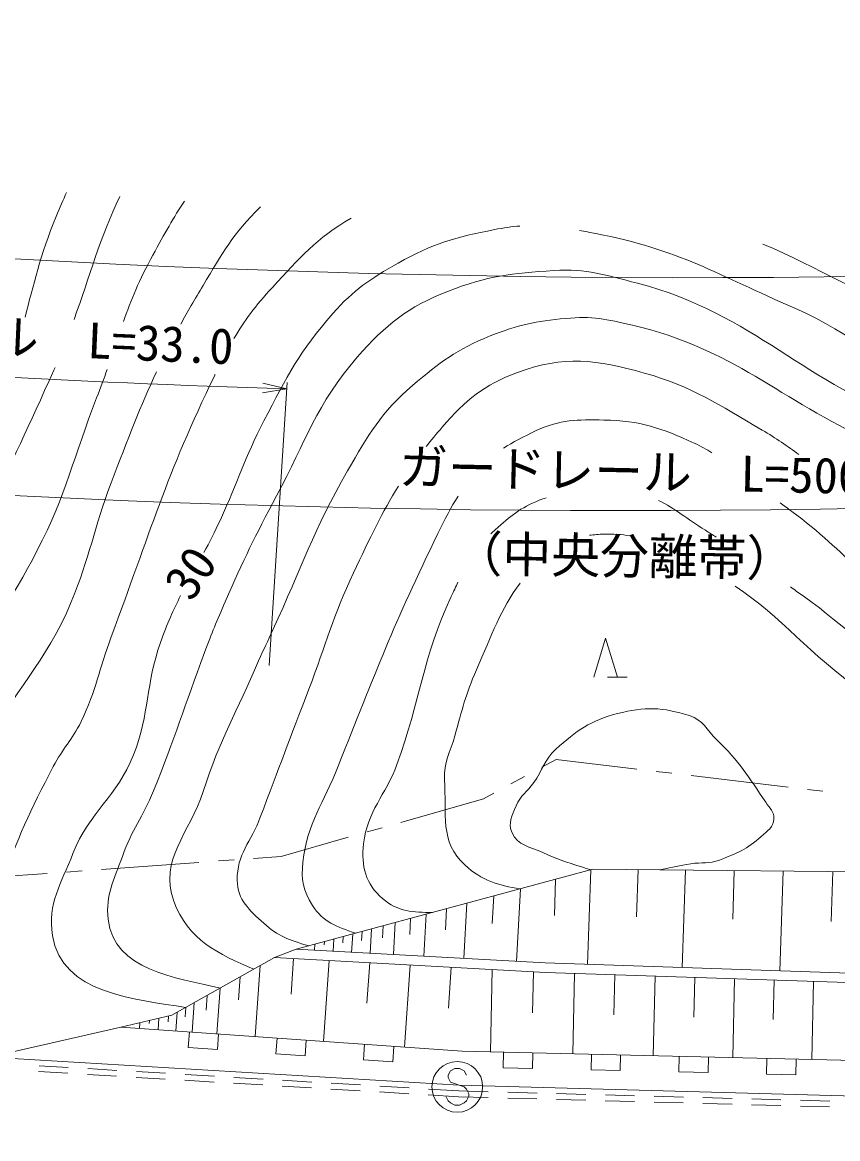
# Model space of a CAD drawing. Units: millimetres, scale not verified. Extents: x 40000 to 680000, y 20000 to 380000.
# Drawn here: x 281585 to 323358, y 270200 to 327434 of the extents above; entities that cross this region are included whole.
import ezdxf
from ezdxf.enums import TextEntityAlignment as Align

# ---------------------------------------------------------------- set-up
doc = ezdxf.new("R2010")
doc.units = ezdxf.units.MM
doc.header["$LTSCALE"] = 1000
doc.linetypes.add('CHAIN', pattern=[18.5, 12, -1.5, 3.5, -1.5])
for name, color, linetype, lineweight in [('M-BGD', 7, 'Continuous', 13), ('M-BMK', 2, 'CHAIN', 13), ('M-BMK-ROW', 30, 'Continuous', 13), ('M-STR-HTXT', 7, 'Continuous', 13), ('M-STR-STRC', 7, 'Continuous', 13)]:
    doc.layers.add(name, color=color, linetype=linetype, lineweight=lineweight)
doc.styles.add('ＭＳ ゴシック', font='')
doc.styles.get('ＭＳ ゴシック').set_extended_font_data('MS Gothic')

msp = doc.modelspace()

# ---------------------------------------------------------------- linework, layer by layer
at = {"layer": 'M-BGD'}
for p, q in [((310871, 293866), (311471, 295866)), ((311471, 295866), (312071, 293866)), ((311571, 293866), (312571, 293866)), ((310711, 283990), (310549, 279135)), ((313136, 283993), (313055, 281565)), ((315565, 283968), (315398, 278974)), ((318063, 283943), (317980, 281446)), ((320562, 283918), (320391, 278807)), ((323119, 283892), (323033, 281336)), ((308909, 283503), (308847, 281638)), ((307108, 283016), (306903, 279289)), ((304364, 282274), (304208, 279437)), ((305736, 282645), (305658, 281226)), ((302276, 281710), (302157, 279550)), ((303320, 281992), (303261, 280912)), ((300080, 281116), (300046, 280490)), ((300686, 281280), (300595, 279635)), ((301481, 281495), (301435, 280673)), ((298027, 280561), (298010, 280248)), ((298510, 280692), (298458, 279753)), ((298992, 280822), (298967, 280353)), ((299475, 280953), (299406, 279701)), ((294499, 279484), (295614, 279909)), ((296579, 280170), (296562, 279857)), ((297062, 280300), (297053, 280144)), ((297544, 280431), (297510, 279805)), ((295486, 279430), (295357, 277610)), ((297308, 279330), (297016, 275187)), ((293770, 279074), (293514, 275433)), ((299381, 279216), (299235, 277144)), ((301454, 279102), (301158, 274895)), ((303560, 278986), (303412, 276883)), ((305665, 278870), (305565, 274651)), ((307772, 278755), (307722, 276645)), ((292744, 278496), (292662, 277323)), ((309881, 278671), (309783, 274551)), ((311941, 278603), (311891, 276542)), ((314000, 278534), (313903, 274452)), ((316040, 278466), (315992, 276425)), ((318081, 278398), (317984, 274355)), ((320101, 278330), (320053, 276309)), ((322122, 278263), (322027, 274259)), ((291719, 277919), (291554, 275572)), ((290396, 277175), (290289, 275661)), ((291058, 277547), (291004, 276790)), ((289070, 276488), (289049, 276193)), ((289525, 276684), (289457, 275719)), ((289960, 276930), (289926, 276447)), ((279920, 274378), (286636, 275918)), ((287610, 276146), (287589, 275851)), ((288096, 276260), (288086, 276112)), ((288583, 276374), (288542, 275784)), ((290144, 275671), (290088, 274873)), ((291584, 274767), (291640, 275565)), ((294633, 275355), (294577, 274557)), ((290088, 274873), (291584, 274767)), ((296073, 274451), (296129, 275249)), ((299122, 275038), (299066, 274240)), ((300562, 274135), (300618, 274933)), ((294577, 274557), (296073, 274451)), ((299066, 274240), (300562, 274135)), ((306241, 274635), (306222, 273835)), ((307721, 273800), (307741, 274599)), ((310740, 274528), (310721, 273728)), ((312220, 273692), (312239, 274492)), ((315238, 274421), (315219, 273621)), ((316719, 273585), (316738, 274385)), ((319737, 274313), (319718, 273513)), ((321218, 273478), (321237, 274277)), ((283918, 273552), (282421, 273642)), ((283937, 273851), (282439, 273941)), ((286432, 273702), (284935, 273792)), ((288928, 273552), (287430, 273642)), ((306222, 273835), (307721, 273800)), ((310721, 273728), (312220, 273692)), ((315219, 273621), (316719, 273585)), ((286414, 273402), (284917, 273492)), ((288909, 273252), (287412, 273342)), ((291405, 273103), (289908, 273192)), ((291423, 273402), (289926, 273492)), ((293900, 272953), (292403, 273043)), ((293919, 273252), (292421, 273342)), ((296414, 273102), (294917, 273192)), ((298910, 272952), (297412, 273042)), ((319718, 273513), (321218, 273478)), ((296396, 272803), (294899, 272893)), ((298891, 272653), (297394, 272743)), ((301387, 272503), (299890, 272593)), ((301405, 272803), (299908, 272893)), ((303934, 272350), (302385, 272443)), ((303947, 272650), (302403, 272743)), ((305460, 272609), (303947, 272650)), ((307959, 272540), (306459, 272581)), ((310458, 272472), (308958, 272513)), ((312957, 272403), (311458, 272444)), ((305453, 272309), (303934, 272350)), ((307952, 272240), (306453, 272281)), ((310451, 272172), (308952, 272213)), ((312950, 272103), (311451, 272145)), ((315449, 272035), (313950, 272076)), ((315456, 272335), (313957, 272376)), ((317948, 271967), (316449, 272008)), ((317955, 272267), (316456, 272308)), ((320447, 271898), (318948, 271939)), ((320454, 272198), (318955, 272239)), ((322946, 271830), (321447, 271871)), ((322953, 272130), (321454, 272171))]:
    msp.add_line(p, q, dxfattribs=at)
for points in [[(464188, 288300), (429149, 280940), (426464, 280301), (421876, 279584), (398470, 276308), (374738, 274059), (350855, 272828), (327965, 272278), (303959, 272935), (279920, 274378), (268625, 275481), (256727, 276805), (242333, 278488), (213212, 283229), (211907, 283372), (200975, 285331), (177777, 290226), (162286, 294597), (143942, 301907), (136577, 304368), (128706, 306811), (115359, 308902), (109549, 309905)], [(409806, 286664), (401955, 289100), (383081, 288484), (379268, 289037), (348802, 286649), (348195, 285509), (340341, 284050), (328015, 283842), (310808, 284016), (295614, 279909)], [(286636, 275918), (289250, 276530), (294499, 279484), (308381, 278721), (327974, 278068), (341410, 278292), (355667, 279562), (379802, 281361), (391408, 282091), (410495, 286330), (418903, 284097), (425532, 282772), (425860, 282080)], [(295614, 279909), (308379, 279208), (327972, 278554), (341409, 278778), (355665, 280049), (379800, 281847), (391406, 282577), (409806, 286664)], [(286636, 275918), (304126, 274686), (327850, 274120), (351084, 274608), (374533, 275975), (398106, 278135), (425860, 282080)]]:
    msp.add_lwpolyline(points, dxfattribs=at)
for points, knots in [([(288459, 309518), (287654, 307797), (286991, 306078), (286132, 303816), (285240, 301467), (285055, 300036), (284092, 297715), (282774, 294542), (281118, 293228), (279667, 290113), (278879, 288422), (278629, 287394), (277984, 285643), (277345, 283905), (277624, 282579), (276428, 281165), (276125, 280806), (275729, 280927), (275264, 280857), (273619, 280609), (272677, 281064), (271021, 281222), (269867, 281332), (269166, 281159), (268070, 281536), (267474, 281741), (267097, 281922), (266730, 282434), (265990, 283464), (266148, 284357), (266130, 285625), (266108, 287160), (266279, 288020), (266513, 289538), (266772, 291223), (267138, 292127), (267387, 293814), (267634, 295484), (267822, 296434), (267752, 298122), (267701, 299337), (267908, 300160), (267275, 301200), (266503, 302470), (265697, 302981), (264381, 303672), (263097, 304347), (262190, 304473), (260741, 304412), (260045, 304383), (259678, 304183), (258989, 304086), (256045, 303670), (254370, 303638), (251400, 303480), (248218, 303311), (246413, 303586), (243247, 303235), (241853, 303081), (241079, 302911), (239720, 302564), (238383, 302224), (237727, 301726), (236390, 301382), (235054, 301039), (234262, 301028), (232884, 300941), (232159, 300895), (231452, 300467), (231023, 300960), (230467, 301601), (230887, 302446), (231050, 303375), (231572, 306359), (232411, 307910), (233551, 310717), (234501, 313059), (235431, 314184), (236707, 316365), (238700, 319773), (240276, 321414), (242082, 324924), (242351, 325447), (242587, 325904), (242801, 326336)], [0, 0, 0, 0, 1, 1, 1, 2, 2, 2, 3, 3, 3, 4, 4, 4, 5, 5, 5, 6, 6, 6, 7, 7, 7, 8, 8, 8, 9, 9, 9, 10, 10, 10, 11, 11, 11, 12, 12, 12, 13, 13, 13, 14, 14, 14, 15, 15, 15, 16, 16, 16, 17, 17, 17, 18, 18, 18, 19, 19, 19, 20, 20, 20, 21, 21, 21, 22, 22, 22, 23, 23, 23, 24, 24, 24, 25, 25, 25, 26, 26, 26, 27, 27, 27, 28, 28, 28, 28]), ([(245375, 325573), (245346, 325501), (245318, 325429), (245288, 325356), (244597, 323627), (243919, 322793), (242989, 321179), (241559, 318702), (240561, 317431), (239159, 314938), (237615, 312192), (236208, 310847), (235400, 307803), (235247, 307228), (235072, 306831), (235303, 306283), (235562, 305668), (235790, 305287), (236362, 304944), (236972, 304579), (237471, 304927), (238181, 304964), (239549, 305035), (240295, 305289), (241662, 305389), (245810, 305691), (248154, 305452), (252305, 305711), (255275, 305896), (256922, 306214), (259891, 306411), (261168, 306496), (261890, 306658), (263165, 306547), (264806, 306403), (265615, 305679), (266994, 304778), (267356, 304541), (267480, 304309), (267762, 303982), (268217, 303454), (268549, 303195), (268844, 302564), (269661, 300818), (269608, 299653), (269970, 297761), (270213, 296494), (270298, 295770), (270347, 294481), (270407, 292902), (269840, 292021), (270007, 290450), (270121, 289385), (269969, 288538), (270757, 287813), (271520, 287110), (272422, 287250), (273403, 287587), (274449, 287945), (274507, 288912), (275189, 289781), (276424, 291357), (277108, 292249), (278254, 293890), (279969, 296345), (280979, 297708), (282353, 300369), (283856, 303280), (284199, 305135), (285393, 308186), (285593, 308698), (285767, 309175), (285925, 309628)], [0, 0, 0, 0, 1, 1, 1, 2, 2, 2, 3, 3, 3, 4, 4, 4, 5, 5, 5, 6, 6, 6, 7, 7, 7, 8, 8, 8, 9, 9, 9, 10, 10, 10, 11, 11, 11, 12, 12, 12, 13, 13, 13, 14, 14, 14, 15, 15, 15, 16, 16, 16, 17, 17, 17, 18, 18, 18, 19, 19, 19, 20, 20, 20, 21, 21, 21, 22, 22, 22, 23, 23, 23, 24, 24, 24, 24]), ([(248113, 324761), (246172, 320550), (243982, 318738), (241684, 314651), (240484, 312516), (239594, 311353), (239034, 308970), (239011, 308874), (238971, 308804), (239018, 308717), (239230, 308328), (239575, 308275), (239999, 308146), (244987, 306631), (248137, 307806), (253344, 308061), (256113, 308196), (257641, 308610), (260412, 308719), (261540, 308763), (262180, 308829), (263302, 308699), (264783, 308529), (265600, 308165), (266910, 307453), (267737, 307003), (268088, 306554), (268692, 305832), (269535, 304824), (269787, 304096), (270408, 302938), (271117, 301615), (271413, 300824), (272074, 299477), (272535, 298538), (272909, 298064), (273277, 297086), (273495, 296506), (273238, 295933), (273724, 295563), (274105, 295273), (274561, 295453), (274958, 295734), (275400, 296046), (275510, 296376), (275811, 296827), (275970, 297066), (276018, 297227), (276192, 297454), (276790, 298236), (277320, 298501), (277959, 299249), (278813, 300249), (279006, 301015), (279624, 302175), (281137, 305014), (281885, 306658), (283194, 309597), (283216, 309646), (283237, 309695), (283259, 309744)], [0, 0, 0, 0, 1, 1, 1, 2, 2, 2, 3, 3, 3, 4, 4, 4, 5, 5, 5, 6, 6, 6, 7, 7, 7, 8, 8, 8, 9, 9, 9, 10, 10, 10, 11, 11, 11, 12, 12, 12, 13, 13, 13, 14, 14, 14, 15, 15, 15, 16, 16, 16, 17, 17, 17, 18, 18, 18, 19, 19, 19, 20, 20, 20, 20]), ([(281729, 312313), (282144, 313915), (282508, 315525), (283313, 317472), (283504, 317934), (283679, 318339), (283853, 318714)], [0, 0, 0, 0, 1, 1, 1, 2, 2, 2, 2]), ([(286765, 312094), (287144, 313165), (287576, 314231), (288274, 315504), (288874, 316601), (289343, 317449), (289886, 318266)], [0, 0, 0, 0, 1, 1, 1, 2, 2, 2, 2]), ([(293794, 317975), (293786, 317968), (293777, 317960), (293769, 317952), (292374, 316606), (291845, 315603), (290844, 313942), (290421, 313240), (290045, 312588), (289703, 311966)], [0, 0, 0, 0, 1, 1, 1, 2, 2, 2, 3, 3, 3, 3]), ([(292427, 311219), (292948, 312117), (293514, 312891), (294398, 313844), (295828, 315385), (296622, 316343), (298439, 317401)], [0, 0, 0, 0, 1, 1, 1, 2, 2, 2, 2]), ([(290892, 300255), (291165, 300763), (291446, 301308), (291734, 301934), (292640, 303899), (292970, 305083), (293964, 307005), (295135, 309272), (295807, 310586), (297492, 312503), (298581, 313743), (299400, 314272), (300835, 315088), (302611, 316097), (303771, 316412), (305776, 316808), (306242, 316900), (306666, 316958), (307066, 316989)], [0, 0, 0, 0, 1, 1, 1, 2, 2, 2, 3, 3, 3, 4, 4, 4, 5, 5, 5, 6, 6, 6, 6]), ([(310130, 316762), (310398, 316714), (310678, 316661), (310976, 316605), (315150, 315813), (317262, 314472), (321159, 312779), (324257, 311432), (325630, 309713), (328927, 308979), (329944, 308753), (330577, 308713), (331595, 308937), (333348, 309323), (334292, 309712), (335961, 310374), (336914, 310752), (337569, 310785), (338365, 311431), (339443, 312306), (339800, 313063), (340576, 314215), (340638, 314307), (340697, 314398), (340753, 314487)], [0, 0, 0, 0, 1, 1, 1, 2, 2, 2, 3, 3, 3, 4, 4, 4, 5, 5, 5, 6, 6, 6, 7, 7, 7, 8, 8, 8, 8]), ([(319532, 316063), (322452, 314840), (324402, 313437), (327870, 312352), (329396, 311875), (330292, 311602), (331890, 311588), (332857, 311580), (333325, 312053), (334228, 312399), (334900, 312657), (335315, 312735), (335929, 313112), (336762, 313624), (337286, 314087), (337804, 314706)], [0, 0, 0, 0, 1, 1, 1, 2, 2, 2, 3, 3, 3, 4, 4, 4, 5, 5, 5, 5]), ([(291719, 277919), (289438, 278453), (286280, 278834), (285982, 281447), (285836, 282729), (286291, 283449), (286712, 284668), (287187, 286045), (287755, 286691), (288308, 288038), (289429, 290765), (289872, 292364), (290920, 295120), (291310, 296145), (291534, 296719), (291975, 297723), (292924, 299880), (293495, 301074), (294609, 303150), (296129, 305982), (296632, 307842), (298748, 310261), (300231, 311957), (301314, 312834), (303413, 313652), (305419, 314433), (306673, 314574), (308821, 314707), (310509, 314812), (311465, 314479), (313102, 314054), (319187, 312473), (321552, 308870), (327524, 306907), (329057, 306403), (329933, 305647), (331528, 305890), (333700, 306220), (334819, 306863), (336870, 307652), (338053, 308107), (338858, 308141), (339858, 308920), (341164, 309939), (341892, 310613), (342727, 312044), (343211, 312875), (343397, 313506), (343643, 314272)], [0, 0, 0, 0, 1, 1, 1, 2, 2, 2, 3, 3, 3, 4, 4, 4, 5, 5, 5, 6, 6, 6, 7, 7, 7, 8, 8, 8, 9, 9, 9, 10, 10, 10, 11, 11, 11, 12, 12, 12, 13, 13, 13, 14, 14, 14, 15, 15, 15, 16, 16, 16, 16]), ([(320411, 302791), (320593, 302662), (320787, 302523), (321005, 302363), (323877, 300258), (324997, 298357), (328147, 296696), (329436, 296016), (330166, 295440), (331620, 295331), (333074, 295221), (333862, 295765), (335238, 296245), (337898, 297172), (339389, 297786), (341787, 299262), (344539, 300955), (346150, 301936), (348338, 304313), (349065, 305102), (349560, 305519), (350003, 306496), (351222, 309179), (351173, 311247), (351858, 313661)], [0, 0, 0, 0, 1, 1, 1, 2, 2, 2, 3, 3, 3, 4, 4, 4, 5, 5, 5, 6, 6, 6, 7, 7, 7, 8, 8, 8, 8]), ([(318110, 298531), (320514, 296915), (321888, 295076), (324613, 293106), (325784, 292259), (326325, 291562), (327658, 291005), (329201, 290361), (330109, 289825), (331781, 289853), (333319, 289879), (334190, 290120), (335644, 290625), (338711, 291690), (340321, 292659), (343009, 294480), (346318, 296720), (348000, 298259), (350805, 301105), (351995, 302312), (353097, 302763), (353681, 304355), (354873, 307598), (354615, 309672), (355503, 313012), (355538, 313143), (355573, 313266), (355608, 313383)], [0, 0, 0, 0, 1, 1, 1, 2, 2, 2, 3, 3, 3, 4, 4, 4, 5, 5, 5, 6, 6, 6, 7, 7, 7, 8, 8, 8, 9, 9, 9, 9]), ([(320934, 298492), (321034, 298422), (321136, 298350), (321241, 298277), (323538, 296668), (324597, 295425), (327028, 294028), (328566, 293145), (329422, 292428), (331179, 292189), (332735, 291977), (333658, 292269), (335164, 292712), (337903, 293519), (339331, 294346), (341796, 295787), (344360, 297286), (345740, 298279), (347910, 300306), (349487, 301777), (350356, 302683), (351455, 304538), (352408, 306146), (352473, 307278), (352923, 309093), (353292, 310581), (353162, 311490), (353590, 312963), (353648, 313163), (353704, 313348), (353759, 313520)], [0, 0, 0, 0, 1, 1, 1, 2, 2, 2, 3, 3, 3, 4, 4, 4, 5, 5, 5, 6, 6, 6, 7, 7, 7, 8, 8, 8, 9, 9, 9, 10, 10, 10, 10]), ([(293446, 278891), (291664, 279651), (290050, 280397), (289347, 282378), (288586, 284521), (290145, 285841), (290849, 288004), (291727, 290702), (292556, 292089), (293690, 294690), (293966, 295322), (294138, 295669), (294427, 296296), (295903, 299487), (296503, 301394), (298251, 304444), (299317, 306305), (299955, 307411), (301580, 308810), (302977, 310013), (303845, 310667), (305556, 311355), (306997, 311933), (307883, 312101), (309428, 312253), (310760, 312384), (311535, 312214), (312839, 311909), (318055, 310690), (320297, 308133), (325172, 305912), (325689, 305677), (326128, 305416), (326539, 305160)], [0, 0, 0, 0, 1, 1, 1, 2, 2, 2, 3, 3, 3, 4, 4, 4, 5, 5, 5, 6, 6, 6, 7, 7, 7, 8, 8, 8, 9, 9, 9, 10, 10, 10, 11, 11, 11, 11]), ([(302277, 305680), (302529, 306002), (302801, 306333), (303098, 306679), (304311, 308097), (305216, 308831), (306963, 309485), (309335, 310372), (311008, 310140), (313446, 309455), (315971, 308745), (317220, 307843), (319490, 306528), (320199, 306116), (320813, 305696), (321371, 305271)], [0, 0, 0, 0, 1, 1, 1, 2, 2, 2, 3, 3, 3, 4, 4, 4, 5, 5, 5, 5]), ([(278753, 274492), (279276, 278513), (279375, 279915), (280499, 283195), (281341, 285652), (281974, 286980), (283172, 289284), (283659, 290220), (284132, 290631), (284592, 291580), (285378, 293204), (285508, 294242), (286140, 295932), (288112, 301202), (288972, 304271), (291441, 309327), (291451, 309347), (291460, 309367), (291470, 309386)], [0, 0, 0, 0, 1, 1, 1, 2, 2, 2, 3, 3, 3, 4, 4, 4, 5, 5, 5, 6, 6, 6, 6]), ([(306236, 305595), (306719, 305919), (307256, 306192), (307918, 306500), (309161, 307077), (310015, 307068), (311385, 307043), (313251, 307008), (314319, 306638), (316014, 305858), (316357, 305701), (316644, 305537), (316904, 305366)], [0, 0, 0, 0, 1, 1, 1, 2, 2, 2, 3, 3, 3, 4, 4, 4, 4]), ([(296257, 280083), (295228, 280401), (294699, 280565), (293956, 281244), (293210, 281926), (292614, 282433), (292594, 283443), (292566, 284790), (293308, 285420), (293778, 286682), (294737, 289254), (295292, 290688), (296269, 293254), (297155, 295584), (297494, 296956), (298554, 299212), (299392, 300994), (300036, 302342), (300857, 303661)], [0, 0, 0, 0, 1, 1, 1, 2, 2, 2, 3, 3, 3, 4, 4, 4, 5, 5, 5, 6, 6, 6, 6]), ([(298656, 280731), (297680, 281085), (296992, 281291), (296448, 282163), (295980, 282913), (295859, 283495), (295958, 284374), (296190, 286412), (297017, 287394), (297772, 289301), (299638, 294012), (300652, 296674), (302878, 301226), (303259, 302005), (303535, 302559), (303921, 303144)], [0, 0, 0, 0, 1, 1, 1, 2, 2, 2, 3, 3, 3, 4, 4, 4, 5, 5, 5, 5]), ([(305581, 301205), (305656, 301276), (305733, 301348), (305815, 301421), (306607, 302126), (307087, 302537), (308072, 302930), (308197, 302980), (308313, 303018), (308424, 303047)], [0, 0, 0, 0, 1, 1, 1, 2, 2, 2, 3, 3, 3, 3]), ([(314179, 302924), (315034, 302504), (315621, 301993), (316580, 301391), (316771, 301271), (316954, 301156), (317129, 301045)], [0, 0, 0, 0, 1, 1, 1, 2, 2, 2, 2]), ([(310641, 301135), (310878, 301166), (311128, 301185), (311395, 301193), (311875, 301208), (312302, 301176), (312699, 301106)], [0, 0, 0, 0, 1, 1, 1, 2, 2, 2, 2]), ([(302600, 281798), (301604, 281797), (300833, 281834), (300045, 282506), (299160, 283261), (298941, 284164), (299070, 285320), (299262, 287034), (300185, 287772), (300780, 289391), (301998, 292710), (302060, 294804), (303563, 298004), (303684, 298261), (303795, 298501), (303904, 298728)], [0, 0, 0, 0, 1, 1, 1, 2, 2, 2, 3, 3, 3, 4, 4, 4, 5, 5, 5, 5]), ([(307108, 283016), (305944, 283179), (305151, 283416), (304256, 284232), (302957, 285418), (303317, 286860), (303221, 288617), (303172, 289515), (303506, 289992), (303748, 290859), (304121, 292195), (304291, 292965), (304850, 294235), (305644, 296041), (306081, 297329), (307088, 298684)], [0, 0, 0, 0, 1, 1, 1, 2, 2, 2, 3, 3, 3, 4, 4, 4, 5, 5, 5, 5]), ([(289960, 276930), (287361, 277352), (283597, 277617), (283132, 280611), (282872, 282285), (283562, 283241), (284179, 284818), (285024, 286979), (286444, 287720), (287281, 289884), (288117, 292042), (287900, 293460), (288664, 295645), (288992, 296581), (289336, 297339), (289695, 298044)], [0, 0, 0, 0, 1, 1, 1, 2, 2, 2, 3, 3, 3, 4, 4, 4, 5, 5, 5, 5]), ([(310711, 283990), (310451, 284064), (310380, 284089), (310170, 284156), (309409, 284397), (308975, 284526), (308254, 284870), (307595, 285184), (306975, 285208), (306677, 285875), (306453, 286377), (306674, 286760), (306888, 287265), (307116, 287801), (307449, 287980), (307788, 288453), (308253, 289103), (308320, 289627), (308914, 290162), (309975, 291119), (310698, 291638), (312082, 291995), (313474, 292355), (314392, 292325), (315762, 291888), (316459, 291666), (316646, 291164), (317170, 290654), (318310, 289544), (318796, 288769), (319676, 287444), (319879, 287137), (320109, 286967), (320094, 286599), (320076, 286160), (319756, 285988), (319434, 285690), (318732, 285042), (318198, 284827), (317306, 284487), (316765, 284280), (316407, 284385), (315835, 284293), (315209, 284192), (315000, 284146), (314242, 283981)], [0, 0, 0, 0, 1, 1, 1, 2, 2, 2, 3, 3, 3, 4, 4, 4, 5, 5, 5, 6, 6, 6, 7, 7, 7, 8, 8, 8, 9, 9, 9, 10, 10, 10, 11, 11, 11, 12, 12, 12, 13, 13, 13, 14, 14, 14, 15, 15, 15, 15])]:
    msp.add_open_spline(points, degree=3, knots=knots, dxfattribs=at)
msp.add_open_spline([(284237, 312204), (285040, 314431), (285549, 316345), (286576, 318512)], degree=3, dxfattribs=at)
at = {"layer": 'M-BMK'}
msp.add_arc((327236, 859246), 597374, 264.29835, 283.44672, dxfattribs=at)
at = {"layer": 'M-BMK-ROW'}
for p, q in [((308201, 289242), (308935, 289640)), ((308935, 289640), (313071, 289145)), ((306619, 288385), (307322, 288766)), ((314064, 289026), (314858, 288931)), ((315851, 288812), (320816, 288218)), ((305211, 287622), (305739, 287908)), ((321809, 288104), (322604, 288014)), ((300980, 286417), (305211, 287622)), ((294844, 284670), (298287, 285650)), ((299249, 285924), (300018, 286143)), ((291633, 284437), (292431, 284495)), ((293428, 284567), (294844, 284670)), ((283853, 283872), (284651, 283930)), ((285648, 284002), (290635, 284364)), ((277869, 283438), (282856, 283800))]:
    msp.add_line(p, q, dxfattribs=at)
at = {"layer": 'M-STR-HTXT'}
for p, q in [((295141, 308649), (293884, 308436)), ((295141, 308649), (293899, 308936)), ((294233, 294459), (295161, 308960))]:
    msp.add_line(p, q, dxfattribs=at)
for centre, radius, start, end in [((315976, 945847), 631505, 249.16331, 279.3476), ((312289, 933905), 631505, 262.30143, 292.08309), ((314133, 939876), 631513, 265.31297, 268.27669), ((328945, 878162), 653077, 246.43548, 276.66886), ((328796, 883448), 653077, 265.89302, 292.30143)]:
    msp.add_arc(centre, radius, start, end, dxfattribs=at)
at = {"layer": 'M-STR-STRC'}
for p, q in [((303516, 273684), (303398, 273448)), ((303752, 273803), (303516, 273684)), ((303988, 273803), (303752, 273803)), ((304225, 273684), (303988, 273803)), ((304343, 273448), (304225, 273684)), ((303398, 273448), (303398, 273330)), ((303398, 273330), (303516, 273094)), ((303516, 273094), (304225, 272857)), ((304225, 272857), (304343, 272739)), ((304343, 272739), (304461, 272503)), ((304461, 272503), (304461, 272384)), ((303398, 272148), (303279, 272384)), ((303516, 272030), (303398, 272148)), ((303752, 271912), (303516, 272030)), ((303988, 271912), (303752, 271912)), ((304225, 272030), (303988, 271912)), ((304343, 272148), (304225, 272030)), ((304461, 272384), (304343, 272148))]:
    msp.add_line(p, q, dxfattribs=at)
msp.add_circle((303870, 272857), 1300, dxfattribs=at)

# ---------------------------------------------------------------- texts
at = {"layer": 'M-BGD', "style": 'ＭＳ ゴシック'}
msp.add_text('30', height=1833, rotation=55.533, dxfattribs=at).set_placement((290697, 297357), align=Align.BOTTOM_LEFT)
at = {"layer": 'M-STR-HTXT', "style": 'ＭＳ ゴシック'}
for s, rotation, p in [('ガードレール\u3000L=33.0', 357.504, (279857, 309892)), ('ガードレール\u3000L=500.0', 358.773, (313970, 302929))]:
    msp.add_text(s, height=1833, rotation=rotation, dxfattribs=at).set_placement(p, align=Align.BOTTOM_CENTER)
msp.add_text('（中央分離帯）', height=1833, rotation=359.207, dxfattribs=at).set_placement((303664, 298731), align=Align.BOTTOM_LEFT)

doc.saveas('drawing.dxf')
